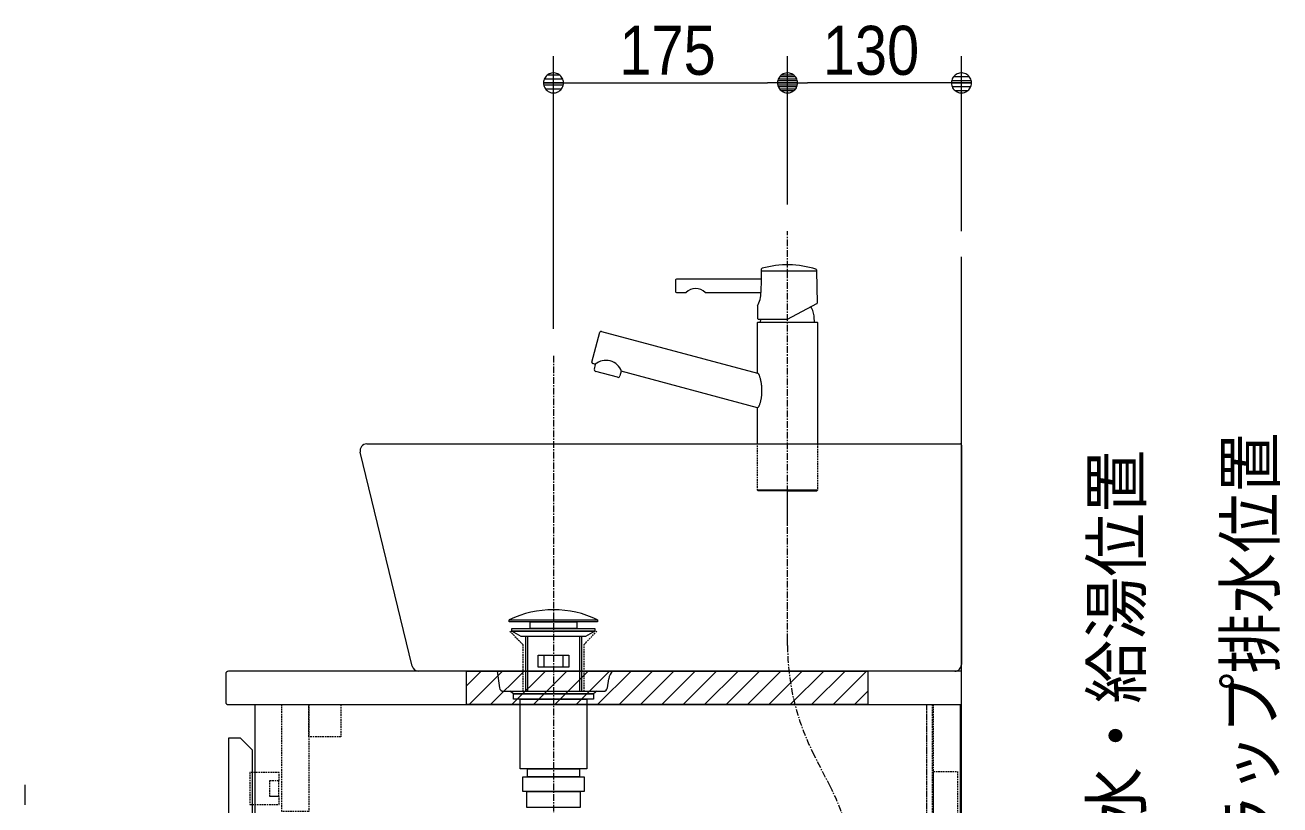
# Model space of a CAD drawing. Units: millimetres, scale not verified. Extents: x -6062 to 6062, y -3045 to 3045.
# Drawn here: x -3972 to -3034, y -1480 to -897 of the extents above; entities that cross this region are included whole.
import ezdxf
from ezdxf.enums import TextEntityAlignment as Align

# ---------------------------------------------------------------- set-up
doc = ezdxf.new("R2010")
doc.units = ezdxf.units.MM
doc.header["$LTSCALE"] = 20
doc.linetypes.add('CHAIN1', pattern=[8, 5, -1, 1, -1])
doc.linetypes.add('DASHED1', pattern=[1.8, 1.2, -0.6])
for name, color, linetype, lineweight in [('0-1_2寸法-1', 7, 'Continuous', 9), ('0-2_0', 7, 'Continuous', 9), ('0-3_2寸法-2', 7, 'Continuous', 9), ('0-4_5ボウル・キャビネット', 7, 'Continuous', 9), ('0-5_4給排水', 7, 'Continuous', 9)]:
    doc.layers.add(name, color=color, linetype=linetype, lineweight=lineweight)
doc.styles.add('ＭＳ Ｐゴシック', font='')
doc.styles.get('ＭＳ Ｐゴシック').set_extended_font_data('MS PGothic')

# ---------------------------------------------------------------- blocks, each defined once
blk = doc.blocks.new('グループ-5')
at = {"layer": '0-4_5ボウル・キャビネット'}
blk.add_line((-40700, -27640), (-40700, -28060), dxfattribs=at)
blk.add_lwpolyline([(-40660, -28100), (-29700, -28100), (-29700, -27600), (-40660, -27600)], dxfattribs=at)
for points in [[(-40260, -28100), (-29720, -28100), (-29720, -41400), (-40260, -41400)], [(-40660, -40520), (-40580, -40600), (-40300, -40600), (-40300, -28780), (-40480, -28600), (-40660, -28600)]]:
    blk.add_lwpolyline(points, close=True, dxfattribs=at)
for centre, start, end in [((-40660, -27640), 90, 180), ((-40660, -28060), 180, 270)]:
    blk.add_arc(centre, 40, start, end, dxfattribs=at)
blk = doc.blocks.new('グループ-6')
at = {"layer": '0-4_5ボウル・キャビネット', "linetype": 'DASHED1'}
for p, q in [((-30220, -41400), (-30220, -28100)), ((-30120, -41400), (-30120, -28100)), ((-37920, -39600), (-30920, -39600))]:
    blk.add_line(p, q, dxfattribs=at)
for points in [[(-39860, -28100), (-39460, -28100), (-39460, -29700), (-39860, -29700)], [(-39460, -28100), (-38980, -28100), (-38980, -28580), (-39460, -28580)], [(-30220, -28100), (-30140, -28100), (-30140, -41360), (-30220, -41360)], [(-39900, -29475), (-40040, -29475), (-40040, -29235), (-39900, -29235), (-39900, -29115), (-40340, -29115), (-40340, -29595), (-39900, -29595)], [(-40040, -29235), (-39910, -29235), (-39910, -29475), (-40040, -29475)], [(-30120, -29100), (-29760, -29100), (-29760, -30700), (-30120, -30700)], [(-30120, -36600), (-29760, -36600), (-29760, -38200), (-30120, -38200)], [(-40260, -39600), (-37920, -39600), (-37920, -39280), (-38220, -39280), (-38220, -39200), (-40260, -39200)], [(-38210, -39200), (-30630, -39200), (-30630, -39280), (-38210, -39280)], [(-30620, -39280), (-30920, -39280), (-30920, -39600), (-30220, -39600), (-30220, -39200), (-30620, -39200)], [(-30120, -39200), (-29760, -39200), (-29760, -41360), (-30120, -41360)], [(-39900, -40065), (-40040, -40065), (-40040, -39825), (-39900, -39825), (-39900, -39705), (-40340, -39705), (-40340, -40185), (-39900, -40185)], [(-39660, -39600), (-39260, -39600), (-39260, -41360), (-39620, -41360), (-39660, -41320)], [(-39260, -39600), (-38780, -39600), (-38780, -40080), (-39260, -40080)], [(-40040, -39825), (-39910, -39825), (-39910, -40065), (-40040, -40065)]]:
    blk.add_lwpolyline(points, close=True, dxfattribs=at)
blk = doc.blocks.new('グループ-8')
at = {"layer": '0-4_5ボウル・キャビネット'}
blk.add_lwpolyline([(-41700, -41400), (-29700, -41400), (-29700, -21400)], dxfattribs=at)
for name in ['グループ-5', 'グループ-6']:
    blk.add_blockref(name, (0, 0), dxfattribs=at)
blk = doc.blocks.new('_Dot')
at = {"layer": '0-2_0'}
for p, q in [((-10, 0), (-20, 0)), ((9.78, 2), (-9.78, 2)), ((7.99, 6), (-7.99, 6)), ((9.16, -3.98), (-9.16, -3.98)), ((6, -7.98), (-6, -7.98))]:
    blk.add_line(p, q, dxfattribs=at)
for points in [[(10, 0), (9.92, 1.25), (9.69, 2.49), (9.3, 3.68), (8.76, 4.82), (8.09, 5.88), (7.29, 6.85), (6.37, 7.71), (5.36, 8.44), (4.26, 9.05), (3.09, 9.51), (1.87, 9.82), (0.63, 9.98), (-0.63, 9.98), (-1.87, 9.82), (-3.09, 9.51), (-4.26, 9.05), (-5.36, 8.44), (-6.37, 7.71), (-7.29, 6.85), (-8.09, 5.88), (-8.76, 4.82), (-9.3, 3.68), (-9.69, 2.49), (-9.92, 1.25), (-10, 0), (0, 0)], [(-10, 0), (-9.92, -1.25), (-9.69, -2.49), (-9.3, -3.68), (-8.76, -4.82), (-8.09, -5.88), (-7.29, -6.85), (-6.37, -7.71), (-5.36, -8.44), (-4.26, -9.05), (-3.09, -9.51), (-1.87, -9.82), (-0.63, -9.98), (0.63, -9.98), (1.87, -9.82), (3.09, -9.51), (4.26, -9.05), (5.36, -8.44), (6.37, -7.71), (7.29, -6.85), (8.09, -5.88), (8.76, -4.82), (9.3, -3.68), (9.69, -2.49), (9.92, -1.25), (10, 0), (0, 0)]]:
    blk.add_lwpolyline(points, close=True, dxfattribs=at)
blk = doc.blocks.new('グループ-10')
at = {"layer": '0-5_4給排水', "linetype": 'CHAIN1'}
blk.add_line((-35800, -22880), (-35800, -34320), dxfattribs=at)
at = {"layer": '0-5_4給排水'}
for p, q in [((-36220, -27080), (-36220, -27900)), ((-36190, -27080), (-36190, -27900)), ((-35410, -27080), (-35410, -27900)), ((-35380, -27080), (-35380, -27900))]:
    blk.add_line(p, q, dxfattribs=at)
for points in [[(-36460, -26830), (-35140, -26830), (-35140, -26860), (-36460, -26860)], [(-36420, -26960), (-35180, -26960), (-35180, -27000), (-36420, -27000)], [(-36281.3, -27080), (-36420, -27000), (-35180, -27000), (-35320.2, -27080)], [(-36150, -26860), (-35450, -26860), (-35450, -26960), (-36150, -26960)], [(-36030, -27360), (-35570, -27360), (-35570, -27540), (-36030, -27540)], [(-35940, -27360), (-35660, -27360), (-35660, -27540), (-35940, -27540)], [(-36400, -27940), (-36450, -27900), (-35150, -27900), (-35200, -27940)], [(-36400, -27940), (-35200, -27940), (-35200, -28020), (-36400, -28020)], [(-36300, -28020), (-35300, -28020), (-35300, -29060), (-36300, -29060)], [(-36190, -29060), (-35410, -29060), (-35410, -29180), (-36190, -29180)], [(-36260, -29180), (-35340, -29180), (-35340, -29400), (-36260, -29400)], [(-36200, -29400), (-35400, -29400), (-35400, -29640), (-36200, -29640)]]:
    blk.add_lwpolyline(points, close=True, dxfattribs=at)
blk.add_arc((-35800, -28207), 1527, 64.39147, 115.60853, dxfattribs=at)
blk = doc.blocks.new('グループ-16')
at = {"layer": '0-5_4給排水', "linetype": 'CHAIN1'}
for p, q in [((-32300, -25400), (-32300, -21020)), ((-31659, -29330.1), (-31911, -28836.1))]:
    blk.add_line(p, q, dxfattribs=at)
at = {"layer": '0-5_4給排水'}
for p, q in [((-33974.5, -21755.3), (-33974.5, -21915.3)), ((-32695, -21735.3), (-32697.7, -21933.2)), ((-31861.3, -21615.3), (-32693.3, -21615.3)), ((-33954.5, -21935.3), (-33817.4, -21935.3)), ((-33531.7, -21935.3), (-32697.8, -21935.3)), ((-32299.1, -22334.2), (-31860, -22100.7)), ((-32751.3, -22145.1), (-32751.3, -22315.3)), ((-31895.1, -22380), (-31901.5, -22306.5)), ((-31850, -22386), (-32750, -22386)), ((-32731.3, -22335.3), (-32303.8, -22335.3)), ((-32704.9, -22380), (-32701, -22335.3)), ((-35224.3, -22975.1), (-35105.3, -22530.8)), ((-34842.5, -23203.7), (-35167.1, -23116.8)), ((-31850, -24894), (-32750, -24894)), ((-32300, -24900), (-32740, -24900)), ((-32300, -24900), (-31860, -24900))]:
    blk.add_line(p, q, dxfattribs=at)
for points in [[(-32693.3, -21592.1), (-32693.3, -21615.3), (-32695, -21735.3), (-33954.5, -21735.3)], [(-31854.7, -22091.7), (-31861.3, -21615.3), (-31861.3, -21606.5)], [(-35080.8, -22516.6), (-32750, -23141.2), (-32750, -22386), (-32744, -22380), (-31856, -22380), (-31850, -22386), (-31850, -24200)], [(-35188.3, -23080), (-35169.6, -23010.5), (-35210.2, -22999.6)], [(-32750, -24200), (-32750, -23658.8), (-34787.1, -23113), (-34805.8, -23182.5)], [(-32692.8, -23281.3), (-32695, -23269.1), (-32697.5, -23256.8), (-32700.1, -23244.6), (-32703, -23232.4), (-32706, -23220.7), (-32709, -23209.7), (-32712, -23199.6), (-32715, -23190.3), (-32718.1, -23181.7), (-32721.2, -23174), (-32724.3, -23167.1), (-32727.4, -23161.1), (-32730.6, -23155.8), (-32733.8, -23151.3), (-32737, -23147.7), (-32740.2, -23144.8), (-32743.4, -23142.8), (-32746.7, -23141.6), (-32750, -23141.2)], [(-32752.5, -23658.1), (-32749.6, -23657.9), (-32746.3, -23656.8), (-32743, -23654.9), (-32739.7, -23652.2), (-32736.4, -23648.6), (-32733.1, -23644.3), (-32729.7, -23639.1), (-32726.4, -23633.1), (-32723, -23626.3), (-32719.7, -23618.7), (-32716.3, -23610.3), (-32712.9, -23601.1), (-32709.6, -23591), (-32706.3, -23580.5), (-32703.2, -23569.8), (-32700.4, -23559), (-32697.7, -23548), (-32695.3, -23536.9), (-32693, -23525.7), (-32691, -23514.3), (-32689.2, -23502.8), (-32687.6, -23491.1), (-32686.2, -23479.3), (-32685.1, -23467.3), (-32684.1, -23455.2), (-32683.3, -23443), (-32682.8, -23430.6), (-32682.5, -23418.1), (-32682.3, -23405.5), (-32682.4, -23393), (-32682.7, -23380.5), (-32683.2, -23368), (-32684, -23355.5), (-32684.9, -23343.1), (-32686.1, -23330.7), (-32687.4, -23318.3), (-32689, -23305.9), (-32690.8, -23293.6), (-32692.8, -23281.3)]]:
    blk.add_lwpolyline(points, dxfattribs=at)
at = {"layer": '0-5_4給排水', "linetype": 'DASHED1'}
blk.add_lwpolyline([(-31850, -24200), (-31850, -24894), (-31856, -24900), (-32744, -24900), (-32750, -24894), (-32750, -24200)], dxfattribs=at)
at = {"layer": '0-5_4給排水', "linetype": 'CHAIN1'}
blk.add_lwpolyline([(-32300, -27217), (-32300, -27137.2), (-32300, -26666.2), (-32300, -24900)], dxfattribs=at)
at = {"layer": '0-5_4給排水'}
for centre, radius, start, end in [((-32673.3, -21592.1), 20, 105.63841, 142.8192), ((-32301.3, -22921), 1400, 88.95973, 105.6384), ((-32301.3, -22921), 1400, 72.28107, 88.95973), ((-33954.5, -21755.3), 20, 135, 180), ((-33954.5, -21755.3), 20, 90, 135), ((-32673.3, -21592.1), 20, 142.8192, 180), ((-31881.3, -21606.5), 20, 36.14053, 72.28107), ((-31881.3, -21606.5), 20, 0, 36.14053), ((-33954.5, -21915.3), 20, 180, 225), ((-33954.5, -21915.3), 20, 225, 270), ((-33674.5, -22075.3), 200, 90, 135.573), ((-33674.5, -22075.3), 200, 44.427, 90), ((-33147.7, -21927.1), 450, 345.78827, 358.94747), ((-32731.3, -22145.1), 20, 152.36262, 166.18131), ((-33147.7, -21927.1), 450, 332.36262, 345.78827), ((-31864.7, -22091.8), 10, 297.99996, 329.39786), ((-31864.7, -22091.8), 10, 329.39786, 0.79576), ((-32731.3, -22145.1), 20, 166.18131, 180), ((-32731.3, -22315.3), 20, 180, 225), ((-32300, -22341.3), 400, 16.92348, 28.84696), ((-32300, -22341.3), 400, 5, 16.92348), ((-32731.3, -22315.3), 20, 225, 270), ((-32303.8, -22325.3), 10, 270, 284.00001), ((-32303.8, -22325.3), 10, 284.00001, 298.00001), ((-35086, -22536), 20, 75, 164.99999), ((-35205, -22980.3), 20, 165, 254.99999), ((-35015.4, -23200), 250, 75, 130.08079), ((-35015.4, -23200), 250, 19.91921, 75), ((-35159.3, -23087.8), 30, 165, 255), ((-34834.7, -23174.8), 30, 255, 300), ((-34834.7, -23174.8), 30, 300, 345)]:
    blk.add_arc(centre, radius, start, end, dxfattribs=at)
at = {"layer": '0-5_4給排水', "linetype": 'CHAIN1'}
for centre, start, end in [((-28736.1, -27217), 180, 207.02049), ((-34833.9, -30949.2), 0, 27.02049)]:
    blk.add_arc(centre, 3563.9, start, end, dxfattribs=at)
blk = doc.blocks.new('グループ-35')
at = {"layer": '0-4_5ボウル・キャビネット'}
for p, q in [((-38591.5, -24200), (-29720, -24200)), ((-37910.7, -27523.6), (-38688.5, -24323.6)), ((-29700, -24220), (-29700, -27500)), ((-29799.9, -27600), (-37813.6, -27600)), ((-36641.4, -27600), (-36607.1, -27848.2)), ((-34992.9, -27848.2), (-34974.2, -27712.9)), ((-36547.7, -27900), (-35052.3, -27900))]:
    blk.add_line(p, q, dxfattribs=at)
at = {"layer": '0-4_5ボウル・キャビネット', "linetype": 'DASHED1'}
blk.add_lwpolyline([(-36450, -27000), (-36260, -27200), (-36260, -27900), (-35340, -27900), (-35340, -27200), (-35150, -27000)], dxfattribs=at)
at = {"layer": '0-4_5ボウル・キャビネット'}
for centre, radius, start, end in [((-38591.4, -24299.9), 99.9, 90, 141.8744), ((-29720, -24220), 20, 0, 90), ((-38591.3, -24300), 100.1, 141.86749, 193.66756), ((-37813.6, -27500.1), 99.9, 193.6291, 270), ((-29799.9, -27500.1), 99.9, 270, 0.0551), ((-34795.9, -27737.5), 180, 130.20964, 172.14249), ((-36547.7, -27840), 60, 187.85753, 270), ((-35052.3, -27840), 60, 270, 352.14249)]:
    blk.add_arc(centre, radius, start, end, dxfattribs=at)

msp = doc.modelspace()

# ---------------------------------------------------------------- linework, layer by layer
at = {"layer": '0-1_2寸法-1'}
for p, q in [((-3577.5, -1124), (-3577.5, -920)), ((-3402.5, -1031), (-3402.5, -920)), ((-3402.5, -1031), (-3402.5, -920)), ((-3272.5, -1051), (-3272.5, -920)), ((-3562.49, -940), (-3417.51, -940)), ((-3287.51, -940), (-3387.49, -940))]:
    msp.add_line(p, q, dxfattribs=at)
at = {"layer": '0-3_2寸法-2'}
msp.add_line((-3972.5, -1479.99), (-3972.5, -1464.99), dxfattribs=at)
at = {"layer": '0-4_5ボウル・キャビネット'}
for p, q in [((-3642.5, -1391), (-3631.5, -1380)), ((-3640.5, -1405), (-3615.5, -1380)), ((-3624.5, -1405), (-3599.5, -1380)), ((-3608.5, -1405), (-3583.5, -1380)), ((-3592.5, -1405), (-3567.5, -1380)), ((-3576.5, -1405), (-3551.5, -1380)), ((-3560.5, -1405), (-3535.5, -1380)), ((-3544.5, -1405), (-3519.5, -1380)), ((-3528.5, -1405), (-3503.5, -1380)), ((-3512.5, -1405), (-3487.5, -1380)), ((-3496.5, -1405), (-3471.5, -1380)), ((-3480.5, -1405), (-3455.5, -1380)), ((-3464.5, -1405), (-3439.5, -1380)), ((-3448.5, -1405), (-3423.5, -1380)), ((-3432.5, -1405), (-3407.5, -1380)), ((-3416.5, -1405), (-3391.5, -1380)), ((-3400.5, -1405), (-3375.5, -1380)), ((-3384.5, -1405), (-3359.5, -1380)), ((-3368.5, -1405), (-3343.5, -1380)), ((-3352.5, -1405), (-3342.5, -1395))]:
    msp.add_line(p, q, dxfattribs=at)
msp.add_lwpolyline([(-3642.5, -1380), (-3342.5, -1380), (-3342.5, -1405), (-3642.5, -1405)], close=True, dxfattribs=at)
at = {"layer": '0-4_5ボウル・キャビネット', "linetype": 'DASHED1'}
msp.add_lwpolyline([(-3642.5, -1380), (-3342.5, -1380), (-3342.5, -1405), (-3642.5, -1405)], close=True, dxfattribs=at)

# ---------------------------------------------------------------- block references
at = {"layer": '0-1_2寸法-1', "xscale": 0.7503418, "yscale": 0.7503418, "rotation": 180}
for p in [(-3577.5, -940), (-3402.5, -940)]:
    msp.add_blockref('_Dot', p, dxfattribs=at)
at = {"layer": '0-1_2寸法-1', "xscale": 0.7503418, "yscale": 0.7503418}
for p in [(-3402.5, -940), (-3272.5, -940)]:
    msp.add_blockref('_Dot', p, dxfattribs=at)
at = {"layer": '0-4_5ボウル・キャビネット', "xscale": 0.05, "yscale": 0.05}
for name in ['グループ-8', 'グループ-35']:
    msp.add_blockref(name, (-1787.5, 0), dxfattribs=at)
at = {"layer": '0-5_4給排水', "xscale": 0.05, "yscale": 0.05}
for name in ['グループ-16', 'グループ-10']:
    msp.add_blockref(name, (-1787.5, 0), dxfattribs=at)

# ---------------------------------------------------------------- texts
at = {"layer": '0-1_2寸法-1', "style": 'ＭＳ Ｐゴシック', "width": 0.9}
for s, p in [('175', (-3528.22, -944.96)), ('130', (-3376.11, -944.96))]:
    msp.add_text(s, height=36.66, dxfattribs=at).set_placement(p, align=Align.BOTTOM_LEFT)
at = {"layer": '0-3_2寸法-2', "style": 'ＭＳ Ｐゴシック'}
for s, width, p in [('Pトラップ排水位置', 0.9, (-3027.48, -1590.42)), ('壁給水・給湯位置', 0.95, (-3127.38, -1594.36))]:
    msp.add_text(s, height=36.66, rotation=90, dxfattribs=dict(at, width=width)).set_placement(p, align=Align.BOTTOM_LEFT)

doc.saveas('drawing.dxf')
